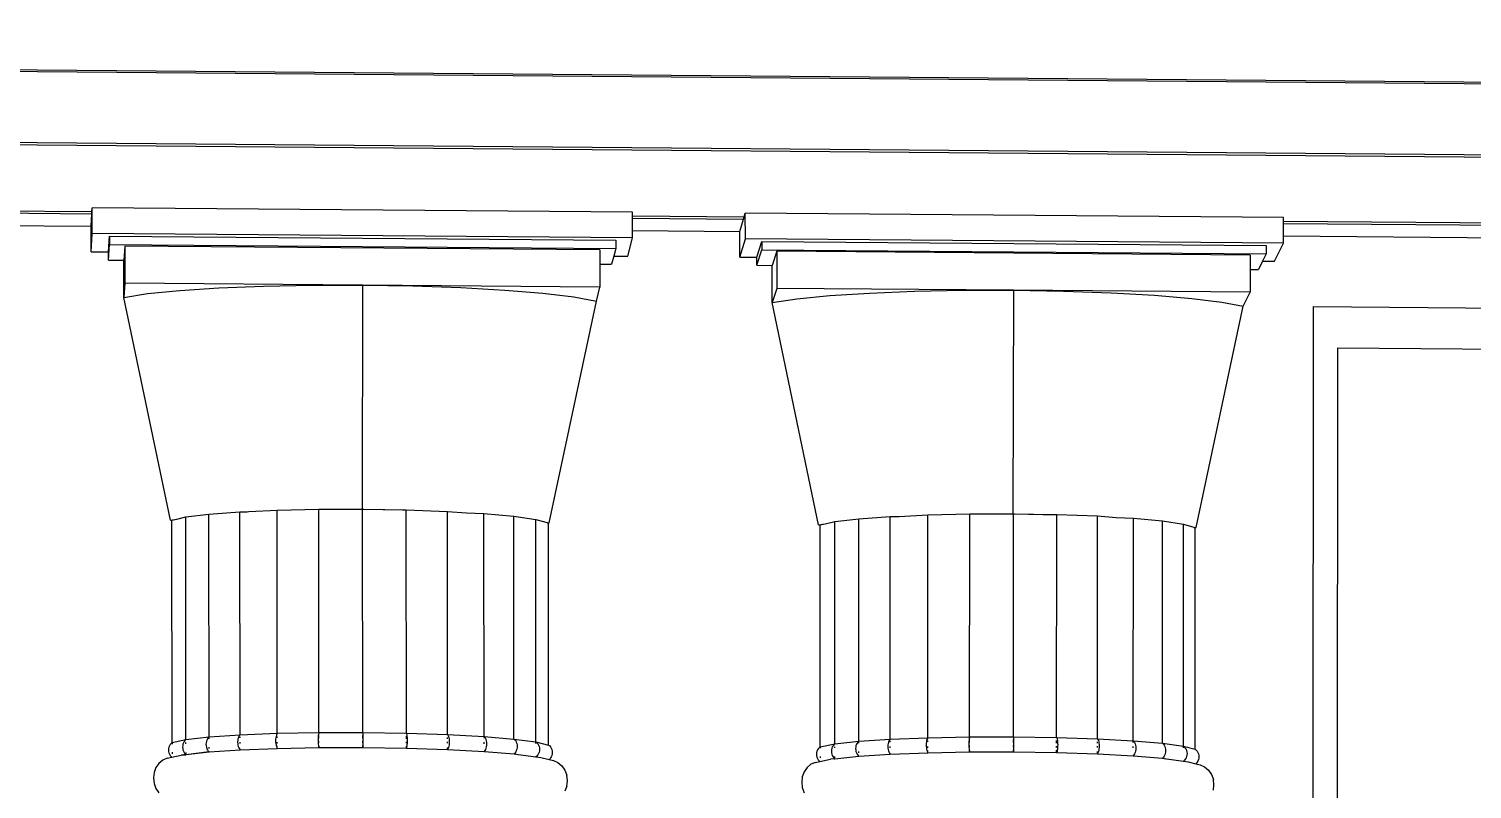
# Model space of a CAD drawing. Extents: x -106 to 80, y -44 to 65.
# Drawn here: x -7.21 to 4.62, y 25.17 to 31.4 of the extents above; entities that cross this region are included whole.
import ezdxf

# ---------------------------------------------------------------- set-up
doc = ezdxf.new("R2010")
doc.units = 0
doc.layers.get('0').update_dxf_attribs({"linetype": 'CONTINUOUS'})

msp = doc.modelspace()

# ---------------------------------------------------------------- linework, layer by layer
for p, q in [((-46.398, 31.4), (18.787, 30.844)), ((-46.377, 31.387), (18.904, 30.83)), ((-46.373, 30.795), (18.902, 30.252)), ((-46.341, 30.776), (19.077, 30.232)), ((-20.816, 30.019), (-6.697, 29.904)), ((-20.806, 30), (-6.698, 29.886)), ((-20.748, 29.897), (-6.704, 29.783)), ((-6.704, 29.783), (-6.698, 29.886)), ((-6.698, 29.886), (-6.697, 29.904)), ((-6.697, 29.904), (-6.695, 29.934)), ((-6.694, 29.724), (-6.695, 29.934)), ((-2.264, 29.898), (-6.695, 29.934)), ((-2.264, 29.868), (-2.264, 29.898)), ((-2.264, 29.868), (-1.349, 29.861)), ((-2.264, 29.85), (-2.264, 29.868)), ((-2.264, 29.85), (-1.355, 29.842)), ((-2.264, 29.747), (-2.264, 29.85)), ((-1.386, 29.74), (-1.355, 29.842)), ((-1.355, 29.842), (-1.349, 29.861)), ((-1.349, 29.861), (-1.341, 29.89)), ((-1.34, 29.681), (-1.341, 29.89)), ((3.073, 29.854), (-1.341, 29.89)), ((3.073, 29.825), (3.073, 29.854)), ((3.073, 29.825), (16.456, 29.716)), ((3.073, 29.807), (3.073, 29.825)), ((-6.704, 29.782), (-6.704, 29.783)), ((-6.704, 29.574), (-6.704, 29.782)), ((-6.704, 29.574), (-6.694, 29.724)), ((-2.264, 29.688), (-6.694, 29.724)), ((-6.562, 29.573), (-6.553, 29.702)), ((-6.553, 29.702), (-2.403, 29.668)), ((-6.553, 29.702), (-6.553, 29.634)), ((-2.264, 29.747), (-1.386, 29.74)), ((-2.264, 29.688), (-2.264, 29.747)), ((-1.386, 29.739), (-1.386, 29.74)), ((-1.386, 29.531), (-1.386, 29.739)), ((3.073, 29.807), (16.436, 29.698)), ((3.073, 29.704), (3.073, 29.807)), ((3.073, 29.704), (16.324, 29.597)), ((3.073, 29.645), (3.073, 29.704)), ((-6.562, 29.505), (-6.553, 29.634)), ((-6.553, 29.634), (-2.403, 29.6)), ((-6.427, 29.621), (-6.436, 29.504)), ((-2.532, 29.59), (-6.427, 29.621)), ((-6.427, 29.621), (-6.427, 29.316)), ((-2.532, 29.59), (-2.532, 29.473)), ((-2.403, 29.6), (-2.419, 29.539)), ((-2.403, 29.668), (-2.403, 29.6)), ((-2.303, 29.539), (-2.264, 29.688)), ((-1.386, 29.531), (-1.34, 29.681)), ((3.073, 29.645), (-1.34, 29.681)), ((-1.245, 29.53), (-1.205, 29.658)), ((-1.245, 29.463), (-1.205, 29.591)), ((-1.205, 29.658), (2.929, 29.625)), ((-1.205, 29.658), (-1.205, 29.591)), ((-1.205, 29.591), (2.929, 29.558)), ((2.929, 29.625), (2.929, 29.558)), ((2.998, 29.496), (3.073, 29.645)), ((-6.704, 29.574), (-6.562, 29.573)), ((-6.562, 29.505), (-6.562, 29.573)), ((-6.562, 29.505), (-6.436, 29.504)), ((-6.436, 29.2), (-6.436, 29.504)), ((-2.532, 29.473), (-2.436, 29.472)), ((-2.532, 29.473), (-2.532, 29.285)), ((-2.419, 29.539), (-2.436, 29.472)), ((-2.419, 29.539), (-2.303, 29.539)), ((-1.386, 29.531), (-1.245, 29.53)), ((-1.245, 29.463), (-1.245, 29.53)), ((-1.245, 29.463), (-1.119, 29.462)), ((-1.082, 29.578), (-1.119, 29.462)), ((2.798, 29.547), (-1.082, 29.578)), ((-1.082, 29.578), (-1.082, 29.274)), ((2.798, 29.547), (2.798, 29.43)), ((2.899, 29.497), (2.866, 29.43)), ((2.929, 29.558), (2.899, 29.497)), ((2.899, 29.497), (2.998, 29.496)), ((-1.119, 29.159), (-1.119, 29.462)), ((2.798, 29.43), (2.866, 29.43)), ((2.798, 29.43), (2.798, 29.243)), ((-6.427, 29.316), (-6.436, 29.2)), ((-6.436, 29.2), (-6.241, 29.231)), ((-4.478, 29.301), (-6.427, 29.316)), ((-6.241, 29.231), (-5.977, 29.257)), ((-5.977, 29.257), (-5.656, 29.278)), ((-5.656, 29.278), (-5.289, 29.293)), ((-5.289, 29.293), (-4.891, 29.3)), ((-4.891, 29.3), (-4.478, 29.301)), ((-4.478, 29.301), (-4.482, 27.466)), ((-2.532, 29.285), (-4.478, 29.301)), ((-4.478, 29.301), (-4.067, 29.294)), ((-4.067, 29.294), (-3.673, 29.28)), ((-3.673, 29.28), (-3.312, 29.26)), ((-3.312, 29.26), (-2.999, 29.234)), ((-2.999, 29.234), (-2.746, 29.204)), ((-2.561, 29.17), (-2.532, 29.285)), ((-1.082, 29.274), (-1.119, 29.159)), ((0.859, 29.258), (-1.082, 29.274)), ((-0.647, 29.215), (-0.321, 29.236)), ((-0.321, 29.236), (0.048, 29.25)), ((0.048, 29.25), (0.447, 29.258)), ((0.447, 29.258), (0.859, 29.258)), ((0.859, 29.258), (0.853, 27.427)), ((2.798, 29.243), (0.859, 29.258)), ((0.859, 29.258), (1.268, 29.251)), ((1.268, 29.251), (1.658, 29.238)), ((1.658, 29.238), (2.013, 29.218)), ((2.741, 29.128), (2.798, 29.243)), ((-6.053, 27.374), (-6.436, 29.2)), ((-2.948, 27.352), (-2.561, 29.17)), ((-2.746, 29.204), (-2.561, 29.17)), ((-1.119, 29.159), (-0.917, 29.189)), ((-0.739, 27.336), (-1.119, 29.159)), ((-0.917, 29.189), (-0.647, 29.215)), ((2.013, 29.218), (2.319, 29.192)), ((2.319, 29.192), (2.565, 29.162)), ((2.355, 27.314), (2.741, 29.128)), ((2.565, 29.162), (2.741, 29.128)), ((3.313, 17.238), (3.318, 29.125)), ((3.318, 29.125), (16.196, 29.023)), ((3.512, 17.723), (3.517, 28.787)), ((3.517, 28.787), (15.882, 28.691)), ((-5.411, 27.445), (-5.178, 27.457)), ((-5.178, 27.457), (-4.837, 27.465)), ((-5.177, 25.628), (-5.178, 27.457)), ((-4.836, 25.634), (-4.837, 27.465)), ((-4.837, 27.465), (-4.501, 27.465)), ((-4.501, 27.465), (-4.501, 27.466)), ((-4.501, 27.465), (-4.482, 27.466)), ((-4.482, 27.466), (-4.48, 27.466)), ((-4.48, 27.466), (-4.478, 27.466)), ((-4.478, 27.466), (-4.469, 27.465)), ((-4.477, 25.635), (-4.478, 27.466)), ((-4.469, 27.465), (-4.12, 27.458)), ((-4.469, 27.465), (-4.152, 27.46)), ((-4.152, 27.46), (-4.12, 27.459)), ((-4.12, 27.46), (-3.783, 27.447)), ((-4.12, 27.459), (-4.12, 27.46)), ((-4.12, 27.458), (-4.12, 27.459)), ((-4.119, 25.63), (-4.12, 27.458)), ((-6.053, 27.374), (-6.002, 27.383)), ((-6.053, 27.374), (-6.041, 27.374)), ((-6.041, 27.374), (-6.002, 27.383)), ((-6.04, 25.552), (-6.041, 27.374)), ((-6.002, 27.383), (-5.927, 27.401)), ((-5.927, 27.401), (-5.738, 27.425)), ((-5.926, 25.576), (-5.927, 27.401)), ((-5.738, 27.425), (-5.484, 27.444)), ((-5.737, 25.598), (-5.738, 27.425)), ((-5.484, 27.444), (-5.432, 27.444)), ((-5.483, 25.615), (-5.484, 27.444)), ((-5.432, 27.444), (-5.411, 27.445)), ((-5.432, 27.444), (-5.425, 27.444)), ((-5.425, 27.444), (-5.411, 27.445)), ((-3.783, 27.447), (-3.627, 27.435)), ((-3.782, 25.618), (-3.783, 27.447)), ((-3.627, 27.435), (-3.483, 27.429)), ((-3.483, 27.429), (-3.237, 27.407)), ((-3.482, 25.602), (-3.483, 27.429)), ((-3.237, 27.407), (-3.058, 27.38)), ((-3.237, 25.581), (-3.237, 27.407)), ((-3.058, 27.38), (-2.966, 27.355)), ((-3.057, 25.558), (-3.058, 27.38)), ((-2.966, 27.355), (-2.954, 27.352)), ((-2.966, 27.355), (-2.948, 27.352)), ((-2.966, 27.352), (-2.954, 27.352)), ((-2.953, 25.532), (-2.954, 27.352)), ((-2.954, 27.352), (-2.948, 27.352)), ((-0.739, 27.336), (-0.686, 27.345)), ((-0.739, 27.336), (-0.727, 27.336)), ((-0.727, 27.336), (-0.686, 27.345)), ((-0.727, 25.517), (-0.727, 27.336)), ((-0.686, 27.345), (-0.606, 27.363)), ((-0.606, 27.363), (-0.411, 27.386)), ((-0.606, 25.541), (-0.606, 27.363)), ((-0.411, 27.386), (-0.153, 27.405)), ((-0.411, 25.563), (-0.411, 27.386)), ((-0.153, 27.405), (-0.101, 27.405)), ((-0.153, 25.58), (-0.153, 27.405)), ((-0.101, 27.405), (-0.079, 27.406)), ((-0.101, 27.405), (-0.094, 27.406)), ((-0.094, 27.406), (-0.079, 27.406)), ((-0.079, 27.406), (0.156, 27.419)), ((0.156, 27.419), (0.499, 27.426)), ((0.156, 25.592), (0.156, 27.419)), ((0.498, 25.599), (0.499, 27.426)), ((0.499, 27.426), (0.853, 27.427)), ((0.853, 27.427), (0.855, 27.427)), ((0.855, 27.427), (0.857, 27.427)), ((0.857, 27.427), (0.866, 27.427)), ((0.857, 25.6), (0.857, 27.427)), ((0.866, 27.427), (1.213, 27.419)), ((0.866, 27.427), (1.181, 27.421)), ((1.181, 27.421), (1.213, 27.42)), ((1.212, 25.594), (1.213, 27.419)), ((1.213, 27.421), (1.546, 27.409)), ((1.213, 27.42), (1.213, 27.421)), ((1.213, 27.419), (1.213, 27.42)), ((1.546, 27.409), (1.699, 27.397)), ((1.546, 25.583), (1.546, 27.409)), ((1.699, 27.397), (1.841, 27.391)), ((1.84, 25.567), (1.841, 27.391)), ((1.841, 27.391), (2.08, 27.368)), ((2.079, 25.546), (2.08, 27.368)), ((2.08, 27.368), (2.252, 27.342)), ((2.252, 27.342), (2.337, 27.317)), ((2.252, 25.523), (2.252, 27.342)), ((2.337, 27.317), (2.348, 27.314)), ((2.337, 27.317), (2.355, 27.314)), ((2.337, 27.314), (2.348, 27.314)), ((2.348, 25.497), (2.348, 27.314)), ((2.348, 27.314), (2.355, 27.314)), ((-6.04, 25.552), (-5.926, 25.576)), ((-5.941, 25.561), (-5.947, 25.551)), ((-5.934, 25.569), (-5.941, 25.561)), ((-5.926, 25.576), (-5.934, 25.569)), ((-5.926, 25.576), (-5.737, 25.598)), ((-5.759, 25.562), (-5.761, 25.55)), ((-5.755, 25.573), (-5.759, 25.562)), ((-5.75, 25.582), (-5.755, 25.573)), ((-5.744, 25.591), (-5.75, 25.582)), ((-5.737, 25.598), (-5.744, 25.591)), ((-5.737, 25.598), (-5.483, 25.615)), ((-5.737, 25.583), (-5.737, 25.591)), ((-5.502, 25.568), (-5.503, 25.556)), ((-5.5, 25.579), (-5.502, 25.568)), ((-5.497, 25.59), (-5.5, 25.579)), ((-5.493, 25.6), (-5.497, 25.59)), ((-5.489, 25.608), (-5.493, 25.6)), ((-5.483, 25.615), (-5.489, 25.608)), ((-5.483, 25.615), (-5.177, 25.628)), ((-5.483, 25.591), (-5.483, 25.6)), ((-5.189, 25.592), (-5.191, 25.58)), ((-5.191, 25.58), (-5.191, 25.568)), ((-5.191, 25.568), (-5.191, 25.556)), ((-5.187, 25.603), (-5.189, 25.592)), ((-5.185, 25.612), (-5.187, 25.603)), ((-5.181, 25.621), (-5.185, 25.612)), ((-5.177, 25.628), (-5.181, 25.621)), ((-5.177, 25.628), (-4.836, 25.634)), ((-5.177, 25.592), (-5.177, 25.603)), ((-4.842, 25.599), (-4.843, 25.587)), ((-4.843, 25.587), (-4.843, 25.575)), ((-4.843, 25.575), (-4.843, 25.563)), ((-4.843, 25.563), (-4.842, 25.551)), ((-4.841, 25.61), (-4.842, 25.599)), ((-4.84, 25.619), (-4.841, 25.61)), ((-4.838, 25.628), (-4.84, 25.619)), ((-4.836, 25.634), (-4.838, 25.628)), ((-4.836, 25.634), (-4.477, 25.635)), ((-4.836, 25.628), (-4.836, 25.634)), ((-4.836, 25.587), (-4.836, 25.61)), ((-4.836, 25.551), (-4.836, 25.563)), ((-4.477, 25.635), (-4.477, 25.628)), ((-4.477, 25.628), (-4.477, 25.635)), ((-4.477, 25.635), (-4.119, 25.63)), ((-4.477, 25.628), (-4.477, 25.62)), ((-4.477, 25.62), (-4.477, 25.61)), ((-4.477, 25.61), (-4.477, 25.599)), ((-4.477, 25.588), (-4.477, 25.61)), ((-4.477, 25.599), (-4.476, 25.588)), ((-4.476, 25.563), (-4.477, 25.551)), ((-4.477, 25.551), (-4.477, 25.563)), ((-4.476, 25.588), (-4.476, 25.576)), ((-4.476, 25.576), (-4.476, 25.563)), ((-4.119, 25.63), (-4.117, 25.623)), ((-4.119, 25.623), (-4.119, 25.63)), ((-4.119, 25.63), (-3.782, 25.618)), ((-4.119, 25.582), (-4.119, 25.605)), ((-4.119, 25.546), (-4.119, 25.558)), ((-4.117, 25.623), (-4.115, 25.614)), ((-4.115, 25.614), (-4.114, 25.605)), ((-4.114, 25.605), (-4.112, 25.594)), ((-4.112, 25.594), (-4.112, 25.582)), ((-4.112, 25.582), (-4.112, 25.57)), ((-4.112, 25.57), (-4.112, 25.558)), ((-4.112, 25.558), (-4.112, 25.546)), ((-3.782, 25.618), (-3.778, 25.612)), ((-3.782, 25.618), (-3.482, 25.602)), ((-3.782, 25.583), (-3.782, 25.594)), ((-3.782, 25.547), (-3.782, 25.559)), ((-3.778, 25.612), (-3.774, 25.603)), ((-3.774, 25.603), (-3.771, 25.593)), ((-3.771, 25.593), (-3.769, 25.583)), ((-3.769, 25.583), (-3.768, 25.571)), ((-3.768, 25.571), (-3.767, 25.559)), ((-3.767, 25.559), (-3.768, 25.547)), ((-3.482, 25.602), (-3.476, 25.595)), ((-3.482, 25.602), (-3.237, 25.581)), ((-3.482, 25.587), (-3.482, 25.595)), ((-3.476, 25.595), (-3.471, 25.587)), ((-3.471, 25.587), (-3.467, 25.577)), ((-3.467, 25.577), (-3.464, 25.566)), ((-3.464, 25.566), (-3.462, 25.554)), ((-3.237, 25.581), (-3.229, 25.574)), ((-3.237, 25.581), (-3.057, 25.558)), ((-3.229, 25.574), (-3.223, 25.566)), ((-3.223, 25.566), (-3.218, 25.556)), ((-0.606, 25.541), (-0.411, 25.563)), ((-0.411, 25.563), (-0.418, 25.556)), ((-0.411, 25.563), (-0.153, 25.58)), ((-0.163, 25.565), (-0.167, 25.555)), ((-0.158, 25.573), (-0.163, 25.565)), ((-0.153, 25.58), (-0.158, 25.573)), ((-0.153, 25.58), (0.156, 25.592)), ((-0.153, 25.556), (-0.153, 25.565)), ((0.146, 25.568), (0.144, 25.557)), ((0.149, 25.577), (0.146, 25.568)), ((0.152, 25.586), (0.149, 25.577)), ((0.156, 25.592), (0.152, 25.586)), ((0.156, 25.592), (0.498, 25.599)), ((0.156, 25.557), (0.156, 25.568)), ((0.494, 25.574), (0.493, 25.564)), ((0.493, 25.564), (0.493, 25.552)), ((0.495, 25.584), (0.494, 25.574)), ((0.497, 25.592), (0.495, 25.584)), ((0.498, 25.599), (0.497, 25.592)), ((0.498, 25.599), (0.857, 25.6)), ((0.498, 25.592), (0.498, 25.599)), ((0.498, 25.552), (0.498, 25.574)), ((0.857, 25.6), (0.857, 25.593)), ((0.857, 25.593), (0.857, 25.6)), ((0.857, 25.6), (1.212, 25.594)), ((0.857, 25.593), (0.858, 25.585)), ((0.857, 25.553), (0.857, 25.575)), ((0.858, 25.585), (0.858, 25.575)), ((0.858, 25.575), (0.858, 25.564)), ((0.858, 25.564), (0.858, 25.553)), ((1.212, 25.594), (1.215, 25.588)), ((1.212, 25.588), (1.212, 25.594)), ((1.212, 25.594), (1.546, 25.583)), ((1.212, 25.547), (1.212, 25.57)), ((1.215, 25.588), (1.217, 25.579)), ((1.217, 25.579), (1.219, 25.57)), ((1.219, 25.57), (1.22, 25.559)), ((1.22, 25.559), (1.22, 25.547)), ((1.546, 25.583), (1.55, 25.577)), ((1.546, 25.583), (1.84, 25.567)), ((1.546, 25.548), (1.546, 25.559)), ((1.55, 25.577), (1.554, 25.568)), ((1.554, 25.568), (1.557, 25.558)), ((1.557, 25.558), (1.559, 25.548)), ((1.84, 25.567), (1.846, 25.56)), ((1.84, 25.567), (2.079, 25.546)), ((1.84, 25.552), (1.84, 25.561)), ((1.846, 25.56), (1.851, 25.552)), ((-6.069, 25.504), (-6.07, 25.492)), ((-6.07, 25.492), (-6.069, 25.479)), ((-6.066, 25.515), (-6.069, 25.504)), ((-6.069, 25.479), (-6.066, 25.468)), ((-6.062, 25.526), (-6.066, 25.515)), ((-6.066, 25.468), (-6.062, 25.456)), ((-6.056, 25.536), (-6.062, 25.526)), ((-6.062, 25.456), (-6.056, 25.446)), ((-6.048, 25.545), (-6.056, 25.536)), ((-6.056, 25.446), (-6.048, 25.437)), ((-6.04, 25.552), (-6.048, 25.545)), ((-6.043, 25.432), (-5.964, 25.449)), ((-6.04, 25.552), (-6.04, 25.54)), ((-6.04, 25.473), (-6.04, 25.461)), ((-5.925, 25.454), (-5.964, 25.449)), ((-5.964, 25.449), (-5.926, 25.453)), ((-5.953, 25.528), (-5.954, 25.516)), ((-5.954, 25.516), (-5.953, 25.504)), ((-5.951, 25.54), (-5.953, 25.528)), ((-5.953, 25.504), (-5.951, 25.492)), ((-5.947, 25.551), (-5.951, 25.54)), ((-5.951, 25.492), (-5.947, 25.481)), ((-5.947, 25.481), (-5.941, 25.47)), ((-5.941, 25.47), (-5.934, 25.461)), ((-5.934, 25.461), (-5.925, 25.454)), ((-5.926, 25.543), (-5.926, 25.553)), ((-5.737, 25.475), (-5.926, 25.453)), ((-5.926, 25.453), (-5.925, 25.454)), ((-5.925, 25.454), (-5.737, 25.475)), ((-5.925, 25.462), (-5.925, 25.472)), ((-5.761, 25.55), (-5.762, 25.538)), ((-5.762, 25.538), (-5.761, 25.526)), ((-5.761, 25.526), (-5.759, 25.514)), ((-5.759, 25.514), (-5.755, 25.502)), ((-5.755, 25.502), (-5.75, 25.492)), ((-5.75, 25.492), (-5.744, 25.483)), ((-5.744, 25.483), (-5.737, 25.475)), ((-5.737, 25.504), (-5.737, 25.515)), ((-5.737, 25.475), (-5.483, 25.492)), ((-5.503, 25.556), (-5.502, 25.543)), ((-5.502, 25.543), (-5.5, 25.531)), ((-5.5, 25.531), (-5.497, 25.52)), ((-5.497, 25.52), (-5.493, 25.509)), ((-5.493, 25.509), (-5.488, 25.5)), ((-5.488, 25.5), (-5.483, 25.492)), ((-5.483, 25.544), (-5.483, 25.556)), ((-5.483, 25.492), (-5.177, 25.504)), ((-5.191, 25.556), (-5.189, 25.544)), ((-5.189, 25.544), (-5.187, 25.532)), ((-5.187, 25.532), (-5.184, 25.522)), ((-5.184, 25.522), (-5.181, 25.512)), ((-5.181, 25.512), (-5.177, 25.504)), ((-5.177, 25.544), (-5.177, 25.556)), ((-5.177, 25.504), (-5.177, 25.522)), ((-5.177, 25.504), (-4.836, 25.511)), ((-4.842, 25.551), (-4.841, 25.539)), ((-4.841, 25.539), (-4.84, 25.529)), ((-4.84, 25.529), (-4.838, 25.519)), ((-4.838, 25.519), (-4.836, 25.511)), ((-4.836, 25.511), (-4.836, 25.529)), ((-4.836, 25.511), (-4.477, 25.512)), ((-4.477, 25.551), (-4.477, 25.54)), ((-4.477, 25.54), (-4.477, 25.529)), ((-4.477, 25.529), (-4.477, 25.52)), ((-4.477, 25.512), (-4.477, 25.529)), ((-4.477, 25.52), (-4.477, 25.512)), ((-4.477, 25.512), (-4.119, 25.506)), ((-4.119, 25.506), (-4.119, 25.524)), ((-4.117, 25.514), (-4.119, 25.506)), ((-4.119, 25.506), (-3.782, 25.495)), ((-4.115, 25.524), (-4.117, 25.514)), ((-4.114, 25.534), (-4.115, 25.524)), ((-4.112, 25.546), (-4.114, 25.534)), ((-3.782, 25.503), (-3.782, 25.513)), ((-3.778, 25.503), (-3.782, 25.495)), ((-3.782, 25.495), (-3.482, 25.479)), ((-3.774, 25.513), (-3.778, 25.503)), ((-3.771, 25.523), (-3.774, 25.513)), ((-3.769, 25.535), (-3.771, 25.523)), ((-3.768, 25.547), (-3.769, 25.535)), ((-3.482, 25.543), (-3.482, 25.555)), ((-3.476, 25.487), (-3.482, 25.479)), ((-3.482, 25.479), (-3.236, 25.459)), ((-3.471, 25.496), (-3.476, 25.487)), ((-3.467, 25.507), (-3.471, 25.496)), ((-3.464, 25.518), (-3.467, 25.507)), ((-3.462, 25.53), (-3.464, 25.518)), ((-3.462, 25.554), (-3.462, 25.542)), ((-3.462, 25.542), (-3.462, 25.53)), ((-3.229, 25.466), (-3.236, 25.459)), ((-3.236, 25.459), (-3.203, 25.454)), ((-3.236, 25.459), (-3.208, 25.455)), ((-3.223, 25.475), (-3.229, 25.466)), ((-3.218, 25.486), (-3.223, 25.475)), ((-3.218, 25.556), (-3.214, 25.545)), ((-3.214, 25.497), (-3.218, 25.486)), ((-3.214, 25.545), (-3.212, 25.533)), ((-3.212, 25.509), (-3.214, 25.497)), ((-3.212, 25.533), (-3.211, 25.521)), ((-3.211, 25.521), (-3.212, 25.509)), ((-3.203, 25.454), (-3.057, 25.435)), ((-3.057, 25.558), (-3.049, 25.55)), ((-3.057, 25.558), (-2.953, 25.532)), ((-3.057, 25.544), (-3.057, 25.552)), ((-3.049, 25.442), (-3.057, 25.435)), ((-3.049, 25.55), (-3.041, 25.542)), ((-3.041, 25.451), (-3.049, 25.442)), ((-3.041, 25.542), (-3.036, 25.532)), ((-3.036, 25.462), (-3.041, 25.451)), ((-3.036, 25.532), (-3.031, 25.521)), ((-3.031, 25.473), (-3.036, 25.462)), ((-3.031, 25.521), (-3.029, 25.509)), ((-3.029, 25.485), (-3.031, 25.473)), ((-3.029, 25.509), (-3.028, 25.497)), ((-3.028, 25.497), (-3.029, 25.485)), ((-2.953, 25.532), (-2.944, 25.525)), ((-2.944, 25.525), (-2.937, 25.516)), ((-2.937, 25.516), (-2.931, 25.506)), ((-2.931, 25.506), (-2.926, 25.495)), ((-2.926, 25.447), (-2.931, 25.436)), ((-2.926, 25.495), (-2.924, 25.483)), ((-2.924, 25.459), (-2.926, 25.447)), ((-2.924, 25.483), (-2.923, 25.471)), ((-2.923, 25.471), (-2.924, 25.459)), ((-0.756, 25.469), (-0.757, 25.457)), ((-0.757, 25.457), (-0.756, 25.445)), ((-0.753, 25.481), (-0.756, 25.469)), ((-0.756, 25.445), (-0.753, 25.433)), ((-0.749, 25.492), (-0.753, 25.481)), ((-0.743, 25.502), (-0.749, 25.492)), ((-0.736, 25.51), (-0.743, 25.502)), ((-0.727, 25.517), (-0.736, 25.51)), ((-0.727, 25.517), (-0.606, 25.541)), ((-0.727, 25.517), (-0.727, 25.505)), ((-0.633, 25.493), (-0.634, 25.481)), ((-0.634, 25.481), (-0.633, 25.469)), ((-0.631, 25.505), (-0.633, 25.493)), ((-0.633, 25.469), (-0.631, 25.457)), ((-0.627, 25.516), (-0.631, 25.505)), ((-0.631, 25.457), (-0.627, 25.446)), ((-0.621, 25.526), (-0.627, 25.516)), ((-0.627, 25.446), (-0.621, 25.436)), ((-0.614, 25.534), (-0.621, 25.526)), ((-0.606, 25.541), (-0.614, 25.534)), ((-0.606, 25.508), (-0.606, 25.518)), ((-0.606, 25.419), (-0.411, 25.44)), ((-0.435, 25.515), (-0.436, 25.503)), ((-0.436, 25.503), (-0.435, 25.491)), ((-0.433, 25.527), (-0.435, 25.515)), ((-0.435, 25.491), (-0.433, 25.479)), ((-0.429, 25.538), (-0.433, 25.527)), ((-0.433, 25.479), (-0.429, 25.468)), ((-0.424, 25.547), (-0.429, 25.538)), ((-0.429, 25.468), (-0.424, 25.457)), ((-0.418, 25.556), (-0.424, 25.547)), ((-0.424, 25.457), (-0.418, 25.448)), ((-0.418, 25.448), (-0.411, 25.44)), ((-0.411, 25.548), (-0.411, 25.556)), ((-0.411, 25.469), (-0.411, 25.48)), ((-0.411, 25.44), (-0.153, 25.457)), ((-0.171, 25.533), (-0.172, 25.521)), ((-0.172, 25.521), (-0.171, 25.508)), ((-0.17, 25.544), (-0.171, 25.533)), ((-0.171, 25.508), (-0.17, 25.496)), ((-0.167, 25.555), (-0.17, 25.544)), ((-0.17, 25.496), (-0.167, 25.485)), ((-0.167, 25.485), (-0.163, 25.475)), ((-0.163, 25.475), (-0.158, 25.465)), ((-0.158, 25.465), (-0.153, 25.457)), ((-0.153, 25.509), (-0.153, 25.521)), ((-0.153, 25.457), (0.156, 25.469)), ((0.144, 25.557), (0.143, 25.545)), ((0.143, 25.545), (0.143, 25.533)), ((0.143, 25.533), (0.143, 25.521)), ((0.143, 25.521), (0.144, 25.509)), ((0.144, 25.509), (0.146, 25.498)), ((0.146, 25.498), (0.149, 25.487)), ((0.149, 25.487), (0.152, 25.477)), ((0.152, 25.477), (0.156, 25.469)), ((0.156, 25.509), (0.156, 25.521)), ((0.156, 25.469), (0.156, 25.487)), ((0.156, 25.469), (0.498, 25.476)), ((0.493, 25.552), (0.492, 25.54)), ((0.492, 25.54), (0.493, 25.528)), ((0.493, 25.528), (0.493, 25.516)), ((0.493, 25.516), (0.494, 25.504)), ((0.494, 25.504), (0.495, 25.494)), ((0.495, 25.494), (0.497, 25.484)), ((0.497, 25.484), (0.498, 25.476)), ((0.498, 25.516), (0.498, 25.528)), ((0.498, 25.476), (0.498, 25.494)), ((0.498, 25.476), (0.857, 25.477)), ((0.857, 25.516), (0.857, 25.528)), ((0.858, 25.494), (0.857, 25.485)), ((0.857, 25.477), (0.857, 25.494)), ((0.857, 25.485), (0.857, 25.477)), ((0.857, 25.477), (1.212, 25.471)), ((0.858, 25.553), (0.858, 25.541)), ((0.858, 25.541), (0.858, 25.528)), ((0.858, 25.528), (0.858, 25.516)), ((0.858, 25.516), (0.858, 25.505)), ((0.858, 25.505), (0.858, 25.494)), ((1.212, 25.511), (1.212, 25.523)), ((1.212, 25.471), (1.212, 25.489)), ((1.215, 25.479), (1.212, 25.471)), ((1.212, 25.471), (1.546, 25.46)), ((1.217, 25.489), (1.215, 25.479)), ((1.218, 25.499), (1.217, 25.489)), ((1.22, 25.511), (1.218, 25.499)), ((1.22, 25.547), (1.221, 25.535)), ((1.221, 25.535), (1.22, 25.523)), ((1.22, 25.523), (1.22, 25.511)), ((1.546, 25.512), (1.546, 25.524)), ((1.546, 25.468), (1.546, 25.478)), ((1.55, 25.468), (1.546, 25.46)), ((1.546, 25.46), (1.84, 25.444)), ((1.554, 25.478), (1.55, 25.468)), ((1.557, 25.488), (1.554, 25.478)), ((1.559, 25.5), (1.557, 25.488)), ((1.559, 25.548), (1.561, 25.536)), ((1.561, 25.512), (1.559, 25.5)), ((1.561, 25.536), (1.561, 25.524)), ((1.561, 25.524), (1.561, 25.512)), ((1.84, 25.508), (1.84, 25.521)), ((1.846, 25.452), (1.84, 25.444)), ((1.84, 25.444), (2.079, 25.424)), ((1.851, 25.461), (1.846, 25.452)), ((1.851, 25.552), (1.856, 25.542)), ((1.855, 25.472), (1.851, 25.461)), ((1.859, 25.483), (1.855, 25.472)), ((1.856, 25.542), (1.859, 25.531)), ((1.859, 25.531), (1.86, 25.519)), ((1.86, 25.495), (1.859, 25.483)), ((1.86, 25.519), (1.861, 25.507)), ((1.861, 25.507), (1.86, 25.495)), ((2.079, 25.546), (2.087, 25.539)), ((2.079, 25.546), (2.252, 25.523)), ((2.087, 25.539), (2.093, 25.531)), ((2.093, 25.441), (2.087, 25.432)), ((2.093, 25.531), (2.098, 25.521)), ((2.098, 25.451), (2.093, 25.441)), ((2.098, 25.521), (2.102, 25.51)), ((2.102, 25.462), (2.098, 25.451)), ((2.102, 25.51), (2.104, 25.498)), ((2.104, 25.474), (2.102, 25.462)), ((2.105, 25.486), (2.104, 25.474)), ((2.104, 25.498), (2.105, 25.486)), ((2.252, 25.523), (2.26, 25.516)), ((2.252, 25.523), (2.348, 25.497)), ((2.252, 25.509), (2.252, 25.517)), ((2.26, 25.516), (2.267, 25.507)), ((2.267, 25.507), (2.273, 25.497)), ((2.273, 25.497), (2.277, 25.486)), ((2.277, 25.486), (2.28, 25.474)), ((2.28, 25.45), (2.277, 25.438)), ((2.28, 25.474), (2.281, 25.462)), ((2.281, 25.462), (2.28, 25.45)), ((2.348, 25.497), (2.357, 25.49)), ((2.357, 25.49), (2.364, 25.481)), ((2.364, 25.481), (2.37, 25.471)), ((2.37, 25.471), (2.374, 25.46)), ((2.374, 25.46), (2.377, 25.448)), ((2.377, 25.448), (2.378, 25.436)), ((-6.172, 25.347), (-6.187, 25.306)), ((-6.148, 25.382), (-6.172, 25.347)), ((-6.116, 25.409), (-6.148, 25.382)), ((-6.079, 25.425), (-6.116, 25.409)), ((-6.079, 25.425), (-6.043, 25.432)), ((-6.048, 25.437), (-6.043, 25.432)), ((-3.057, 25.435), (-3.018, 25.43)), ((-3.018, 25.43), (-2.949, 25.413)), ((-2.944, 25.417), (-2.949, 25.413)), ((-2.949, 25.413), (-2.913, 25.404)), ((-2.937, 25.426), (-2.944, 25.417)), ((-2.931, 25.436), (-2.937, 25.426)), ((-2.913, 25.404), (-2.876, 25.388)), ((-2.876, 25.388), (-2.844, 25.361)), ((-2.844, 25.361), (-2.82, 25.326)), ((-2.82, 25.326), (-2.804, 25.284)), ((-0.834, 25.348), (-0.858, 25.313)), ((-0.803, 25.374), (-0.834, 25.348)), ((-0.766, 25.39), (-0.803, 25.374)), ((-0.766, 25.39), (-0.73, 25.397)), ((-0.753, 25.433), (-0.749, 25.422)), ((-0.749, 25.422), (-0.743, 25.411)), ((-0.743, 25.411), (-0.736, 25.402)), ((-0.736, 25.402), (-0.73, 25.397)), ((-0.73, 25.397), (-0.643, 25.415)), ((-0.727, 25.438), (-0.727, 25.426)), ((-0.606, 25.419), (-0.643, 25.415)), ((-0.621, 25.436), (-0.614, 25.427)), ((-0.614, 25.427), (-0.606, 25.419)), ((-0.609, 25.418), (-0.606, 25.419)), ((-0.606, 25.427), (-0.606, 25.437)), ((2.087, 25.432), (2.079, 25.424)), ((2.079, 25.424), (2.114, 25.42)), ((2.079, 25.424), (2.104, 25.42)), ((2.114, 25.42), (2.252, 25.401)), ((2.26, 25.408), (2.252, 25.401)), ((2.252, 25.401), (2.29, 25.395)), ((2.267, 25.417), (2.26, 25.408)), ((2.273, 25.427), (2.267, 25.417)), ((2.277, 25.438), (2.273, 25.427)), ((2.29, 25.395), (2.353, 25.379)), ((2.356, 25.382), (2.353, 25.379)), ((2.353, 25.379), (2.388, 25.37)), ((2.364, 25.391), (2.356, 25.382)), ((2.37, 25.401), (2.364, 25.391)), ((2.374, 25.413), (2.37, 25.401)), ((2.377, 25.424), (2.374, 25.413)), ((2.378, 25.436), (2.377, 25.424)), ((2.388, 25.37), (2.425, 25.353)), ((2.425, 25.353), (2.457, 25.326)), ((2.457, 25.326), (2.482, 25.291)), ((-6.187, 25.306), (-6.192, 25.262)), ((-6.192, 25.262), (-6.187, 25.217)), ((-6.187, 25.217), (-6.172, 25.175)), ((-2.799, 25.24), (-2.804, 25.284)), ((-2.804, 25.195), (-2.799, 25.24)), ((-0.873, 25.272), (-0.878, 25.228)), ((-0.878, 25.228), (-0.873, 25.183)), ((-0.858, 25.313), (-0.873, 25.272)), ((2.482, 25.291), (2.497, 25.25)), ((2.502, 25.206), (2.497, 25.25)), ((2.497, 25.161), (2.502, 25.206)), ((-6.172, 25.175), (-6.148, 25.139)), ((-2.804, 25.195), (-2.82, 25.154)), ((-0.873, 25.183), (-0.858, 25.141))]:
    msp.add_line(p, q)

doc.saveas('drawing.dxf')
